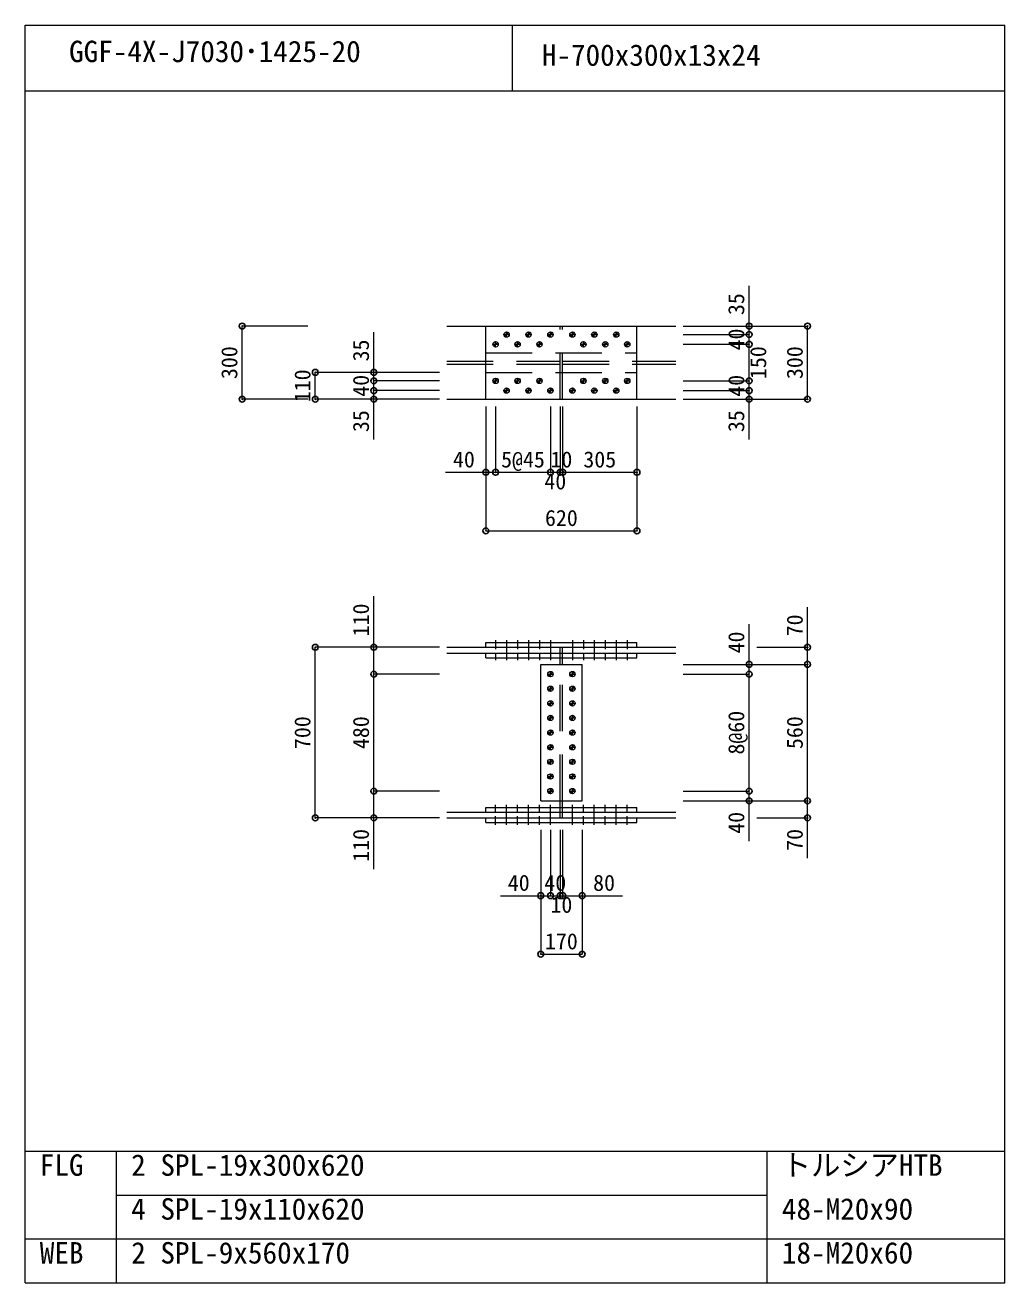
# Model space of a CAD drawing. Units: millimetres, scale not verified. Extents: x -8310 to 8310, y -4800 to 5700.
# Drawn here: x -8310 to -4290, y 540 to 5700 of the extents above; entities that cross this region are included whole.
import ezdxf
from ezdxf.enums import TextEntityAlignment as Align

# ---------------------------------------------------------------- set-up
doc = ezdxf.new("R2010")
doc.units = ezdxf.units.MM
doc.header["$LTSCALE"] = 30
doc.header["$PDMODE"] = 32
doc.header["$PDSIZE"] = 24
doc.linetypes.add('DASHED1', pattern=[1.8, 1.2, -0.6])
doc.linetypes.add('USER2', pattern=[9.525, 6.35, -3.175])
doc.layers.add('0-0', color=7, linetype='Continuous')
doc.layers.add('0-2', color=7, linetype='Continuous')
for name, color, linetype, lineweight in [('0-1', 7, 'Continuous', 18), ('0-5', 7, 'Continuous', 18), ('0-6', 7, 'USER2', 18), ('0-8', 7, 'Continuous', 18), ('0-9', 7, 'Continuous', 18), ('0-A', 7, 'Continuous', 18), ('0-B', 7, 'Continuous', 18)]:
    doc.layers.add(name, color=color, linetype=linetype, lineweight=lineweight)
doc.styles.add('ＭＳ ゴシック', font='')
doc.styles.get('ＭＳ ゴシック').set_extended_font_data('MS Gothic')

msp = doc.modelspace()

# ---------------------------------------------------------------- linework, layer by layer
at = {"layer": '0-0'}
for p in [(-7419.5, 4465.5), (-5339.5, 4465.5), (-5339.5, 4430.5), (-5099.5, 4465.5), (-5339.5, 4390.5), (-7119.5, 4275.5), (-6879.5, 4275.5), (-6879.5, 4240.5), (-5339.5, 4240.5), (-6879.5, 4200.5), (-5339.5, 4200.5), (-7419.5, 4165.5), (-7119.5, 4165.5), (-6879.5, 4165.5), (-5339.5, 4165.5), (-5099.5, 4165.5), (-6419.5, 3865.5), (-6379.5, 3865.5), (-6154.5, 3865.5), (-6114.5, 3865.5), (-6104.5, 3865.5), (-5799.5, 3865.5), (-6419.5, 3625.5), (-5799.5, 3625.5), (-7119.5, 3147.5), (-6879.5, 3147.5), (-5099.5, 3147.5), (-6879.5, 3037.5), (-5339.5, 3077.5), (-5339.5, 3037.5), (-5099.5, 3077.5), (-6879.5, 2557.5), (-5339.5, 2557.5), (-5339.5, 2517.5), (-5099.5, 2517.5), (-7119.5, 2447.5), (-6879.5, 2447.5), (-5099.5, 2447.5), (-6194.5, 2128.5), (-6154.5, 2128.5), (-6114.5, 2128.5), (-6104.5, 2128.5), (-6024.5, 2128.5), (-6194.5, 1888.5), (-6024.5, 1888.5)]:
    msp.add_point(p, dxfattribs=at)
at = {"layer": '0-1'}
for p, q in [((-8310, 540), (-8310, 5700)), ((-8310, 5700), (-4290, 5700)), ((-6310, 5430), (-6310, 5700)), ((-4290, 540), (-4290, 5700)), ((-8310, 5430), (-4290, 5430)), ((-8310, 1080), (-4290, 1080)), ((-7935, 540), (-7935, 1080)), ((-5265, 540), (-5265, 1080)), ((-7935, 900), (-5265, 900)), ((-8310, 720), (-4290, 720)), ((-8310, 540), (-4290, 540))]:
    msp.add_line(p, q, dxfattribs=at)
at = {"layer": '0-5'}
for p, q in [((-6579.5, 4465.5), (-6114.5, 4465.5)), ((-6419.5, 4465.5), (-5799.5, 4465.5)), ((-6419.5, 4165.5), (-6419.5, 4465.5)), ((-6104.5, 4465.5), (-5639.5, 4465.5)), ((-6579.5, 4165.5), (-6114.5, 4165.5)), ((-6104.5, 4165.5), (-5639.5, 4165.5)), ((-6419.5, 3166.5), (-5799.5, 3166.5)), ((-6419.5, 3147.5), (-6419.5, 3166.5)), ((-6579.5, 3147.5), (-6114.5, 3147.5)), ((-6419.5, 3123.5), (-5799.5, 3123.5)), ((-6419.5, 3104.5), (-6419.5, 3123.5)), ((-6114.5, 3077.5), (-6114.5, 3104.5)), ((-6104.5, 3147.5), (-5639.5, 3147.5)), ((-6104.5, 3123.5), (-6104.5, 3147.5)), ((-6104.5, 3123.5), (-5639.5, 3123.5)), ((-6104.5, 3077.5), (-6104.5, 3104.5)), ((-6194.5, 3077.5), (-6024.5, 3077.5)), ((-6194.5, 2517.5), (-6194.5, 3077.5)), ((-6419.5, 2490.5), (-6114.5, 2490.5)), ((-6419.5, 2471.5), (-6419.5, 2490.5)), ((-6114.5, 2490.5), (-6114.5, 2517.5)), ((-6114.5, 2490.5), (-5799.5, 2490.5)), ((-6104.5, 2490.5), (-6104.5, 2517.5)), ((-5799.5, 2471.5), (-5799.5, 2490.5)), ((-6579.5, 2471.5), (-6114.5, 2471.5)), ((-6419.5, 2471.5), (-6114.5, 2471.5)), ((-6419.5, 2447.5), (-6114.5, 2447.5)), ((-6419.5, 2428.5), (-6419.5, 2447.5)), ((-6419.5, 2428.5), (-6114.5, 2428.5)), ((-6114.5, 2471.5), (-5799.5, 2471.5)), ((-6114.5, 2447.5), (-5799.5, 2447.5)), ((-6114.5, 2428.5), (-5799.5, 2428.5)), ((-6104.5, 2447.5), (-5639.5, 2447.5)), ((-5799.5, 2428.5), (-5799.5, 2447.5))]:
    msp.add_line(p, q, dxfattribs=at)
for points in [[(-6419.5, 4165.5), (-5799.5, 4165.5), (-5799.5, 4465.5)], [(-6419.5, 3147.5), (-5799.5, 3147.5), (-5799.5, 3166.5)], [(-6579.5, 3123.5), (-6114.5, 3123.5), (-6114.5, 3147.5)], [(-6419.5, 3104.5), (-5799.5, 3104.5), (-5799.5, 3123.5)], [(-6194.5, 2517.5), (-6024.5, 2517.5), (-6024.5, 3077.5)], [(-6579.5, 2447.5), (-6114.5, 2447.5), (-6114.5, 2471.5)], [(-6104.5, 2447.5), (-6104.5, 2471.5), (-5639.5, 2471.5)]]:
    msp.add_lwpolyline(points, dxfattribs=at)
at = {"layer": '0-6'}
for p, q in [((-6419.5, 4465.5), (-5799.5, 4465.5)), ((-6114.5, 4165.5), (-6114.5, 4465.5)), ((-6104.5, 4165.5), (-6104.5, 4465.5)), ((-6419.5, 4355.5), (-5799.5, 4355.5)), ((-6579.5, 4322), (-6114.5, 4322)), ((-6579.5, 4309), (-6114.5, 4309)), ((-6104.5, 4322), (-5639.5, 4322)), ((-6104.5, 4309), (-5639.5, 4309)), ((-6419.5, 4275.5), (-5799.5, 4275.5)), ((-6419.5, 4165.5), (-5799.5, 4165.5)), ((-6114.5, 3104.5), (-6114.5, 3123.5)), ((-6104.5, 3104.5), (-6104.5, 3123.5)), ((-6114.5, 2517.5), (-6114.5, 3077.5)), ((-6104.5, 2517.5), (-6104.5, 3077.5)), ((-6114.5, 2471.5), (-6114.5, 2490.5)), ((-6104.5, 2471.5), (-6104.5, 2490.5))]:
    msp.add_line(p, q, dxfattribs=at)
at = {"layer": '0-8'}
for p, q in [((-6343.84, 4421.17), (-6325.17, 4439.83)), ((-6334.5, 4419.5), (-6334.5, 4441.5)), ((-6253.84, 4421.17), (-6235.17, 4439.83)), ((-6244.5, 4419.5), (-6244.5, 4441.5)), ((-6163.84, 4421.17), (-6145.17, 4439.83)), ((-6154.5, 4419.5), (-6154.5, 4441.5)), ((-6073.84, 4421.17), (-6055.17, 4439.83)), ((-6064.5, 4419.5), (-6064.5, 4441.5)), ((-5983.84, 4421.17), (-5965.17, 4439.83)), ((-5974.5, 4419.5), (-5974.5, 4441.5)), ((-5893.84, 4421.17), (-5875.17, 4439.83)), ((-5884.5, 4419.5), (-5884.5, 4441.5)), ((-6390.5, 4390.5), (-6368.5, 4390.5)), ((-6388.84, 4381.17), (-6370.17, 4399.83)), ((-6379.5, 4379.5), (-6379.5, 4401.5)), ((-6345.5, 4430.5), (-6323.5, 4430.5)), ((-6300.5, 4390.5), (-6278.5, 4390.5)), ((-6298.84, 4381.17), (-6280.17, 4399.83)), ((-6289.5, 4379.5), (-6289.5, 4401.5)), ((-6255.5, 4430.5), (-6233.5, 4430.5)), ((-6210.5, 4390.5), (-6188.5, 4390.5)), ((-6208.84, 4381.17), (-6190.17, 4399.83)), ((-6199.5, 4379.5), (-6199.5, 4401.5)), ((-6165.5, 4430.5), (-6143.5, 4430.5)), ((-6075.5, 4430.5), (-6053.5, 4430.5)), ((-6030.5, 4390.5), (-6008.5, 4390.5)), ((-6028.84, 4381.17), (-6010.17, 4399.83)), ((-6019.5, 4379.5), (-6019.5, 4401.5)), ((-5985.5, 4430.5), (-5963.5, 4430.5)), ((-5940.5, 4390.5), (-5918.5, 4390.5)), ((-5938.84, 4381.17), (-5920.17, 4399.83)), ((-5929.5, 4379.5), (-5929.5, 4401.5)), ((-5895.5, 4430.5), (-5873.5, 4430.5)), ((-5850.5, 4390.5), (-5828.5, 4390.5)), ((-5848.84, 4381.17), (-5830.17, 4399.83)), ((-5839.5, 4379.5), (-5839.5, 4401.5)), ((-6390.5, 4240.5), (-6368.5, 4240.5)), ((-6388.84, 4231.17), (-6370.17, 4249.83)), ((-6379.5, 4229.5), (-6379.5, 4251.5)), ((-6300.5, 4240.5), (-6278.5, 4240.5)), ((-6298.84, 4231.17), (-6280.17, 4249.83)), ((-6289.5, 4229.5), (-6289.5, 4251.5)), ((-6210.5, 4240.5), (-6188.5, 4240.5)), ((-6208.84, 4231.17), (-6190.17, 4249.83)), ((-6199.5, 4229.5), (-6199.5, 4251.5)), ((-6030.5, 4240.5), (-6008.5, 4240.5)), ((-6028.84, 4231.17), (-6010.17, 4249.83)), ((-6019.5, 4229.5), (-6019.5, 4251.5)), ((-5940.5, 4240.5), (-5918.5, 4240.5)), ((-5938.84, 4231.17), (-5920.17, 4249.83)), ((-5929.5, 4229.5), (-5929.5, 4251.5)), ((-5850.5, 4240.5), (-5828.5, 4240.5)), ((-5848.84, 4231.17), (-5830.17, 4249.83)), ((-5839.5, 4229.5), (-5839.5, 4251.5)), ((-6345.5, 4200.5), (-6323.5, 4200.5)), ((-6343.84, 4191.17), (-6325.17, 4209.83)), ((-6334.5, 4189.5), (-6334.5, 4211.5)), ((-6255.5, 4200.5), (-6233.5, 4200.5)), ((-6253.84, 4191.17), (-6235.17, 4209.83)), ((-6244.5, 4189.5), (-6244.5, 4211.5)), ((-6165.5, 4200.5), (-6143.5, 4200.5)), ((-6163.84, 4191.17), (-6145.17, 4209.83)), ((-6154.5, 4189.5), (-6154.5, 4211.5)), ((-6075.5, 4200.5), (-6053.5, 4200.5)), ((-6073.84, 4191.17), (-6055.17, 4209.83)), ((-6064.5, 4189.5), (-6064.5, 4211.5)), ((-5985.5, 4200.5), (-5963.5, 4200.5)), ((-5983.84, 4191.17), (-5965.17, 4209.83)), ((-5974.5, 4189.5), (-5974.5, 4211.5)), ((-5895.5, 4200.5), (-5873.5, 4200.5)), ((-5893.84, 4191.17), (-5875.17, 4209.83)), ((-5884.5, 4189.5), (-5884.5, 4211.5)), ((-6163.84, 3028.17), (-6145.17, 3046.83)), ((-6154.5, 3026.5), (-6154.5, 3048.5)), ((-6073.84, 3028.17), (-6055.17, 3046.83)), ((-6064.5, 3026.5), (-6064.5, 3048.5)), ((-6165.5, 3037.5), (-6143.5, 3037.5)), ((-6075.5, 3037.5), (-6053.5, 3037.5)), ((-6165.5, 2977.5), (-6143.5, 2977.5)), ((-6163.84, 2968.17), (-6145.17, 2986.83)), ((-6154.5, 2966.5), (-6154.5, 2988.5)), ((-6075.5, 2977.5), (-6053.5, 2977.5)), ((-6073.84, 2968.17), (-6055.17, 2986.83)), ((-6064.5, 2966.5), (-6064.5, 2988.5)), ((-6165.5, 2917.5), (-6143.5, 2917.5)), ((-6163.84, 2908.17), (-6145.17, 2926.83)), ((-6154.5, 2906.5), (-6154.5, 2928.5)), ((-6075.5, 2917.5), (-6053.5, 2917.5)), ((-6073.84, 2908.17), (-6055.17, 2926.83)), ((-6064.5, 2906.5), (-6064.5, 2928.5)), ((-6165.5, 2857.5), (-6143.5, 2857.5)), ((-6163.84, 2848.17), (-6145.17, 2866.83)), ((-6154.5, 2846.5), (-6154.5, 2868.5)), ((-6075.5, 2857.5), (-6053.5, 2857.5)), ((-6073.84, 2848.17), (-6055.17, 2866.83)), ((-6064.5, 2846.5), (-6064.5, 2868.5)), ((-6165.5, 2797.5), (-6143.5, 2797.5)), ((-6163.84, 2788.17), (-6145.17, 2806.83)), ((-6154.5, 2786.5), (-6154.5, 2808.5)), ((-6075.5, 2797.5), (-6053.5, 2797.5)), ((-6073.84, 2788.17), (-6055.17, 2806.83)), ((-6064.5, 2786.5), (-6064.5, 2808.5)), ((-6165.5, 2737.5), (-6143.5, 2737.5)), ((-6163.84, 2728.17), (-6145.17, 2746.83)), ((-6154.5, 2726.5), (-6154.5, 2748.5)), ((-6075.5, 2737.5), (-6053.5, 2737.5)), ((-6073.84, 2728.17), (-6055.17, 2746.83)), ((-6064.5, 2726.5), (-6064.5, 2748.5)), ((-6163.84, 2668.17), (-6145.17, 2686.83)), ((-6154.5, 2666.5), (-6154.5, 2688.5)), ((-6073.84, 2668.17), (-6055.17, 2686.83)), ((-6064.5, 2666.5), (-6064.5, 2688.5)), ((-6165.5, 2677.5), (-6143.5, 2677.5)), ((-6075.5, 2677.5), (-6053.5, 2677.5)), ((-6165.5, 2617.5), (-6143.5, 2617.5)), ((-6163.84, 2608.17), (-6145.17, 2626.83)), ((-6154.5, 2606.5), (-6154.5, 2628.5)), ((-6075.5, 2617.5), (-6053.5, 2617.5)), ((-6073.84, 2608.17), (-6055.17, 2626.83)), ((-6064.5, 2606.5), (-6064.5, 2628.5)), ((-6165.5, 2557.5), (-6143.5, 2557.5)), ((-6163.84, 2548.17), (-6145.17, 2566.83)), ((-6154.5, 2546.5), (-6154.5, 2568.5)), ((-6075.5, 2557.5), (-6053.5, 2557.5)), ((-6073.84, 2548.17), (-6055.17, 2566.83)), ((-6064.5, 2546.5), (-6064.5, 2568.5))]:
    msp.add_line(p, q, dxfattribs=at)
at = {"layer": '0-9', "linetype": 'DASHED1'}
for p, q in [((-6379.5, 3176.5), (-6379.5, 3094.5)), ((-6289.5, 3176.5), (-6289.5, 3094.5)), ((-6199.5, 3176.5), (-6199.5, 3094.5)), ((-6019.5, 3176.5), (-6019.5, 3094.5)), ((-5929.5, 3176.5), (-5929.5, 3094.5)), ((-5839.5, 3176.5), (-5839.5, 3094.5)), ((-6379.5, 2418.5), (-6379.5, 2500.5)), ((-6289.5, 2418.5), (-6289.5, 2500.5)), ((-6199.5, 2418.5), (-6199.5, 2500.5)), ((-6019.5, 2418.5), (-6019.5, 2500.5)), ((-5929.5, 2418.5), (-5929.5, 2500.5)), ((-5839.5, 2418.5), (-5839.5, 2500.5))]:
    msp.add_line(p, q, dxfattribs=at)
at = {"layer": '0-9'}
for p, q in [((-6334.5, 3176.5), (-6334.5, 3094.5)), ((-6244.5, 3176.5), (-6244.5, 3094.5)), ((-6154.5, 3176.5), (-6154.5, 3094.5)), ((-6064.5, 3176.5), (-6064.5, 3094.5)), ((-5974.5, 3176.5), (-5974.5, 3094.5)), ((-5884.5, 3176.5), (-5884.5, 3094.5)), ((-6334.5, 2418.5), (-6334.5, 2500.5)), ((-6244.5, 2418.5), (-6244.5, 2500.5)), ((-6154.5, 2418.5), (-6154.5, 2500.5)), ((-6064.5, 2418.5), (-6064.5, 2500.5)), ((-5974.5, 2418.5), (-5974.5, 2500.5)), ((-5884.5, 2418.5), (-5884.5, 2500.5))]:
    msp.add_line(p, q, dxfattribs=at)
at = {"layer": '0-A'}
for p, q in [((-7149.5, 4465.5), (-7419.5, 4465.5)), ((-5609.5, 4465.5), (-5339.5, 4465.5)), ((-5609.5, 4465.5), (-5099.5, 4465.5)), ((-5609.5, 4430.5), (-5339.5, 4430.5)), ((-5609.5, 4390.5), (-5339.5, 4390.5)), ((-6609.5, 4275.5), (-7119.5, 4275.5)), ((-6609.5, 4275.5), (-6879.5, 4275.5)), ((-6609.5, 4240.5), (-6879.5, 4240.5)), ((-5609.5, 4240.5), (-5339.5, 4240.5)), ((-6609.5, 4200.5), (-6879.5, 4200.5)), ((-6879.5, 4000.5), (-6879.5, 4200.5)), ((-5609.5, 4200.5), (-5339.5, 4200.5)), ((-5339.5, 4000.5), (-5339.5, 4200.5)), ((-6609.5, 4165.5), (-6879.5, 4165.5)), ((-6419.5, 4135.5), (-6419.5, 3865.5)), ((-6419.5, 4135.5), (-6419.5, 3625.5)), ((-6379.5, 4135.5), (-6379.5, 3865.5)), ((-6379.5, 4135.5), (-6379.5, 3865.5)), ((-6154.5, 4135.5), (-6154.5, 3865.5)), ((-6154.5, 4135.5), (-6154.5, 3865.5)), ((-6114.5, 4135.5), (-6114.5, 3865.5)), ((-6114.5, 4135.5), (-6114.5, 3865.5)), ((-6104.5, 4135.5), (-6104.5, 3865.5)), ((-6104.5, 4135.5), (-6104.5, 3865.5)), ((-5799.5, 4135.5), (-5799.5, 3865.5)), ((-5799.5, 4135.5), (-5799.5, 3625.5)), ((-5609.5, 4165.5), (-5339.5, 4165.5)), ((-6584.5, 3865.5), (-6379.5, 3865.5)), ((-6379.5, 3865.5), (-6154.5, 3865.5)), ((-6154.5, 3865.5), (-6114.5, 3865.5)), ((-6114.5, 3865.5), (-6104.5, 3865.5)), ((-6104.5, 3865.5), (-5799.5, 3865.5)), ((-6419.5, 3625.5), (-5799.5, 3625.5)), ((-5099.5, 3077.5), (-5099.5, 3312.5)), ((-6609.5, 3147.5), (-7119.5, 3147.5)), ((-6609.5, 3147.5), (-6879.5, 3147.5)), ((-5308.2, 3147.5), (-5099.5, 3147.5)), ((-5609.5, 3077.5), (-5339.5, 3077.5)), ((-5609.5, 3077.5), (-5099.5, 3077.5)), ((-5609.5, 3077.5), (-5099.5, 3077.5)), ((-6609.5, 3037.5), (-6879.5, 3037.5)), ((-5609.5, 3037.5), (-5339.5, 3037.5)), ((-6609.5, 2557.5), (-6879.5, 2557.5)), ((-6879.5, 2237.5), (-6879.5, 2557.5)), ((-5609.5, 2557.5), (-5339.5, 2557.5)), ((-5339.5, 2352.5), (-5339.5, 2557.5)), ((-5609.5, 2517.5), (-5339.5, 2517.5)), ((-5609.5, 2517.5), (-5099.5, 2517.5)), ((-5099.5, 2282.5), (-5099.5, 2517.5)), ((-6609.5, 2447.5), (-6879.5, 2447.5)), ((-5308.2, 2447.5), (-5099.5, 2447.5)), ((-6194.5, 2398.5), (-6194.5, 2128.5)), ((-6194.5, 2398.5), (-6194.5, 1888.5)), ((-6154.5, 2398.5), (-6154.5, 2128.5)), ((-6154.5, 2398.5), (-6154.5, 2128.5)), ((-6114.5, 2398.5), (-6114.5, 2128.5)), ((-6114.5, 2398.5), (-6114.5, 2128.5)), ((-6104.5, 2398.5), (-6104.5, 2128.5)), ((-6104.5, 2398.5), (-6104.5, 2128.5)), ((-6024.5, 2398.5), (-6024.5, 2128.5)), ((-6024.5, 2398.5), (-6024.5, 1888.5)), ((-6359.5, 2128.5), (-6154.5, 2128.5)), ((-6154.5, 2128.5), (-6114.5, 2128.5)), ((-6114.5, 2128.5), (-6104.5, 2128.5)), ((-6104.5, 2128.5), (-5859.5, 2128.5)), ((-6194.5, 1888.5), (-6024.5, 1888.5))]:
    msp.add_line(p, q, dxfattribs=at)
for points in [[(-5609.5, 4430.5), (-5339.5, 4430.5), (-5339.5, 4630.5)], [(-7149.5, 4165.5), (-7419.5, 4165.5), (-7419.5, 4465.5)], [(-6609.5, 4240.5), (-6879.5, 4240.5), (-6879.5, 4440.5)], [(-5609.5, 4165.5), (-5099.5, 4165.5), (-5099.5, 4465.5)], [(-5609.5, 4390.5), (-5339.5, 4390.5), (-5339.5, 4430.5)], [(-5609.5, 4240.5), (-5339.5, 4240.5), (-5339.5, 4390.5)], [(-6609.5, 4165.5), (-7119.5, 4165.5), (-7119.5, 4275.5)], [(-6609.5, 4200.5), (-6879.5, 4200.5), (-6879.5, 4240.5)], [(-5609.5, 4200.5), (-5339.5, 4200.5), (-5339.5, 4240.5)], [(-6609.5, 3037.5), (-6879.5, 3037.5), (-6879.5, 3357.5)], [(-5609.5, 3037.5), (-5339.5, 3037.5), (-5339.5, 3242.5)], [(-6609.5, 2447.5), (-7119.5, 2447.5), (-7119.5, 3147.5)], [(-5609.5, 2517.5), (-5099.5, 2517.5), (-5099.5, 3077.5)], [(-6609.5, 2557.5), (-6879.5, 2557.5), (-6879.5, 3037.5)], [(-5609.5, 2557.5), (-5339.5, 2557.5), (-5339.5, 3037.5)]]:
    msp.add_lwpolyline(points, dxfattribs=at)
at = {"layer": '0-B'}
for centre in [(-6334.5, 4430.5), (-6244.5, 4430.5), (-6154.5, 4430.5), (-6064.5, 4430.5), (-5974.5, 4430.5), (-5884.5, 4430.5), (-6379.5, 4390.5), (-6289.5, 4390.5), (-6199.5, 4390.5), (-6019.5, 4390.5), (-5929.5, 4390.5), (-5839.5, 4390.5), (-6379.5, 4240.5), (-6289.5, 4240.5), (-6199.5, 4240.5), (-6019.5, 4240.5), (-5929.5, 4240.5), (-5839.5, 4240.5), (-6334.5, 4200.5), (-6244.5, 4200.5), (-6154.5, 4200.5), (-6064.5, 4200.5), (-5974.5, 4200.5), (-5884.5, 4200.5), (-6154.5, 3037.5), (-6064.5, 3037.5), (-6154.5, 2977.5), (-6064.5, 2977.5), (-6154.5, 2917.5), (-6064.5, 2917.5), (-6154.5, 2857.5), (-6064.5, 2857.5), (-6154.5, 2797.5), (-6064.5, 2797.5), (-6154.5, 2737.5), (-6064.5, 2737.5), (-6154.5, 2677.5), (-6064.5, 2677.5), (-6154.5, 2617.5), (-6064.5, 2617.5), (-6154.5, 2557.5), (-6064.5, 2557.5)]:
    msp.add_circle(centre, 11, dxfattribs=at)

# ---------------------------------------------------------------- texts
at = {"layer": '0-2', "style": 'ＭＳ ゴシック'}
for s, p in [('GGF-4X-J7030･1425-20', (-8130, 5521.8)), ('H-700x300x13x24', (-6190, 5506.8)), ('FLG', (-8250, 952.8)), ('2', (-7875, 952.8)), ('SPL-19x300x620', (-7755, 952.8)), ('トルシアHTB', (-5205, 952.8)), ('4', (-7875, 772.8)), ('SPL-19x110x620', (-7755, 772.8)), ('48-M20x90', (-5205, 772.8)), ('WEB', (-8250, 592.8)), ('2', (-7875, 592.8)), ('SPL-9x560x170', (-7755, 592.8)), ('18-M20x60', (-5205, 592.8))]:
    msp.add_text(s, height=87.98, dxfattribs=at).set_placement(p, align=Align.BOTTOM_LEFT)
at = {"layer": '0-A', "style": 'ＭＳ ゴシック'}
for s, p in [('35', (-5339.5, 4510.5)), ('40', (-5339.5, 4365.5)), ('35', (-6879.5, 4320.5)), ('300', (-7419.5, 4248)), ('150', (-5249.5, 4248)), ('300', (-5099.5, 4248)), ('110', (-7119.5, 4153)), ('40', (-6879.5, 4175.5)), ('40', (-5339.5, 4175.5)), ('35', (-6879.5, 4030.5)), ('35', (-5339.5, 4030.5)), ('110', (-6879.5, 3192.5)), ('70', (-5099.5, 3192.5)), ('40', (-5339.5, 3122.5)), ('700', (-7119.5, 2730)), ('480', (-6879.5, 2730)), ('8@60', (-5339.5, 2707.5)), ('560', (-5099.5, 2730)), ('40', (-5339.5, 2382.5)), ('110', (-6879.5, 2267.5)), ('70', (-5099.5, 2312.5))]:
    msp.add_text(s, height=65.98, rotation=90, dxfattribs=at).set_placement(p, align=Align.BOTTOM_LEFT)
for s, p in [('40', (-6554.5, 3865.5)), ('5@45', (-6357, 3865.5)), ('10', (-6154.5, 3865.5)), ('305', (-6019.5, 3865.5)), ('40', (-6179.5, 3775.5)), ('620', (-6177, 3625.5)), ('40', (-6329.5, 2128.5)), ('40', (-6179.5, 2128.5)), ('80', (-5979.5, 2128.5)), ('10', (-6154.5, 2038.5)), ('170', (-6177, 1888.5))]:
    msp.add_text(s, height=65.98, dxfattribs=at).set_placement(p, align=Align.BOTTOM_LEFT)

doc.saveas('drawing.dxf')
